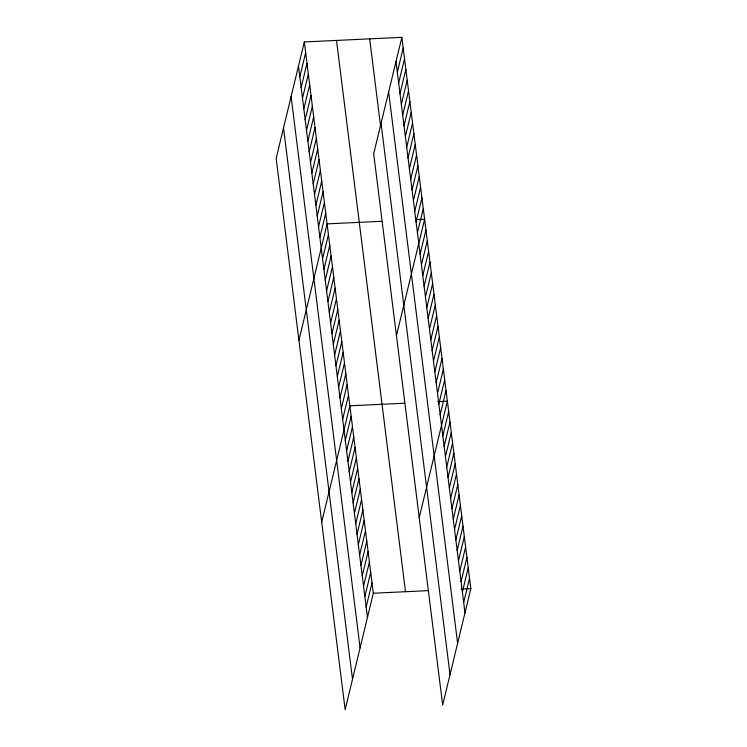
<?xml version="1.0" encoding="UTF-8"?>
<svg xmlns="http://www.w3.org/2000/svg" width="747" height="747" viewBox="0 0 747 747"><rect width="100%" height="100%" fill="white"/><g stroke="black" fill="none" stroke-linecap="round" stroke-linejoin="round"><path stroke-width="1.12" d="M304.328 41.944L276.166 158.355L345.151 709.65L373.313 593.23L304.328 41.944L401.849 37.35L470.834 588.645L442.672 705.056L373.687 153.77L401.849 37.35M299.808 76.857L305.663 52.645M301.144 87.558L307.008 63.346M302.488 98.259L308.343 74.046M303.824 108.959L309.688 84.747M305.168 119.66L311.023 95.448M306.503 130.361L312.358 106.149M307.848 141.062L313.703 116.849M309.183 151.772L315.038 127.55M310.519 162.472L316.383 138.26M311.863 173.173L317.718 148.961M313.198 183.874L319.062 159.662M314.543 194.575L320.398 170.363M315.878 205.276L321.733 181.063M317.214 215.976L323.077 191.764M318.558 226.677L324.413 202.465M319.893 237.378L325.757 213.166M298.931 340.287L327.093 223.867L381.381 221.308M322.573 258.779L328.437 234.567M323.918 269.48L329.772 245.268M325.253 280.19L331.108 255.969M326.588 290.891L332.452 266.67M327.933 301.592L333.788 277.38M329.268 312.293L335.132 288.081M330.613 322.993L336.467 298.781M331.948 333.694L337.803 309.482M397.329 72.263L403.184 48.051M333.293 344.395L339.147 320.183M398.665 82.964L404.529 58.752M334.628 355.096L340.483 330.884M400.009 93.664L405.864 69.452M335.963 365.797L341.827 341.584M401.344 104.365L407.208 80.153M337.308 376.497L343.162 352.285M402.689 115.075L408.544 90.854M338.643 387.198L344.507 362.986M404.024 125.776L409.879 101.555M339.988 397.899L345.842 373.687M405.369 136.477L411.223 112.265M341.323 408.6L347.178 384.388M406.704 147.178L412.559 122.966M342.668 419.31L348.522 395.088M408.039 157.878L413.903 133.666M321.696 522.209L349.857 405.798L404.146 403.24M409.384 168.579L415.239 144.367M345.301 440.422L351.165 416.21M410.719 179.28L416.583 155.068M346.608 450.833L352.463 426.621M412.064 189.981L417.918 165.769M347.915 461.244L353.77 437.032M413.399 200.682L419.254 176.469M349.213 471.656L355.077 447.444M414.734 211.382L420.598 187.17M350.52 482.076L356.375 457.864M416.079 222.083L421.934 197.871M351.818 492.488L357.682 468.276M417.414 232.784L423.278 208.572M353.126 502.899L358.98 478.687M396.452 335.692L424.613 219.273L416.032 219.683M354.423 513.31L360.287 489.098M420.094 254.195L425.958 229.973M355.731 523.731L361.585 499.51M421.439 264.896L427.293 240.683M357.038 534.142L362.893 509.93M422.774 275.596L428.629 251.384M358.336 544.554L364.191 520.342M424.109 286.297L429.973 262.085M359.643 554.965L365.498 530.753M425.454 296.998L431.308 272.786M360.941 565.376L366.805 541.164M426.789 307.699L432.653 283.487M362.248 575.797L368.103 551.575M428.134 318.399L433.988 294.187M363.546 586.208L369.41 561.996M364.853 596.62L370.708 572.407M429.469 329.1L435.324 304.888M366.151 607.031L372.015 582.819M430.814 339.801L436.668 315.589M432.149 350.502L438.003 326.29M433.484 361.203L439.348 336.99M434.829 371.903L440.683 347.691M436.164 382.613L442.028 358.392M437.509 393.314L443.363 369.093M438.844 404.015L444.698 379.803M440.188 414.716L446.043 390.504M419.216 517.615L447.378 401.204L437.723 401.653M442.822 435.828L448.686 411.616M444.129 446.239L449.983 422.027M445.436 456.65L451.291 432.438M446.734 467.071L452.598 442.859M448.041 477.482L453.896 453.27M449.339 487.894L455.203 463.682M450.646 498.305L456.501 474.093M451.944 508.726L457.808 484.504M453.252 519.137L459.106 494.925M454.559 529.548L460.413 505.336M455.857 539.96L461.711 515.747M457.164 550.371L463.019 526.159M458.462 560.792L464.326 536.57M459.769 571.203L465.624 546.991M461.067 581.614L466.931 557.402M462.374 592.026L468.229 567.813M463.672 602.437L469.536 578.225M373.313 593.23L427.601 590.681M461.179 589.094L470.834 588.645M395.994 61.562L464.979 612.857M388.627 91.993L457.622 643.279M381.045 123.339L450.03 674.634M369.662 38.863L380.643 126.616M336.505 40.422L405.5 591.717M298.473 66.156L367.459 617.442M291.106 96.587L360.101 647.873M283.524 127.933L352.509 679.219"/></g></svg>
